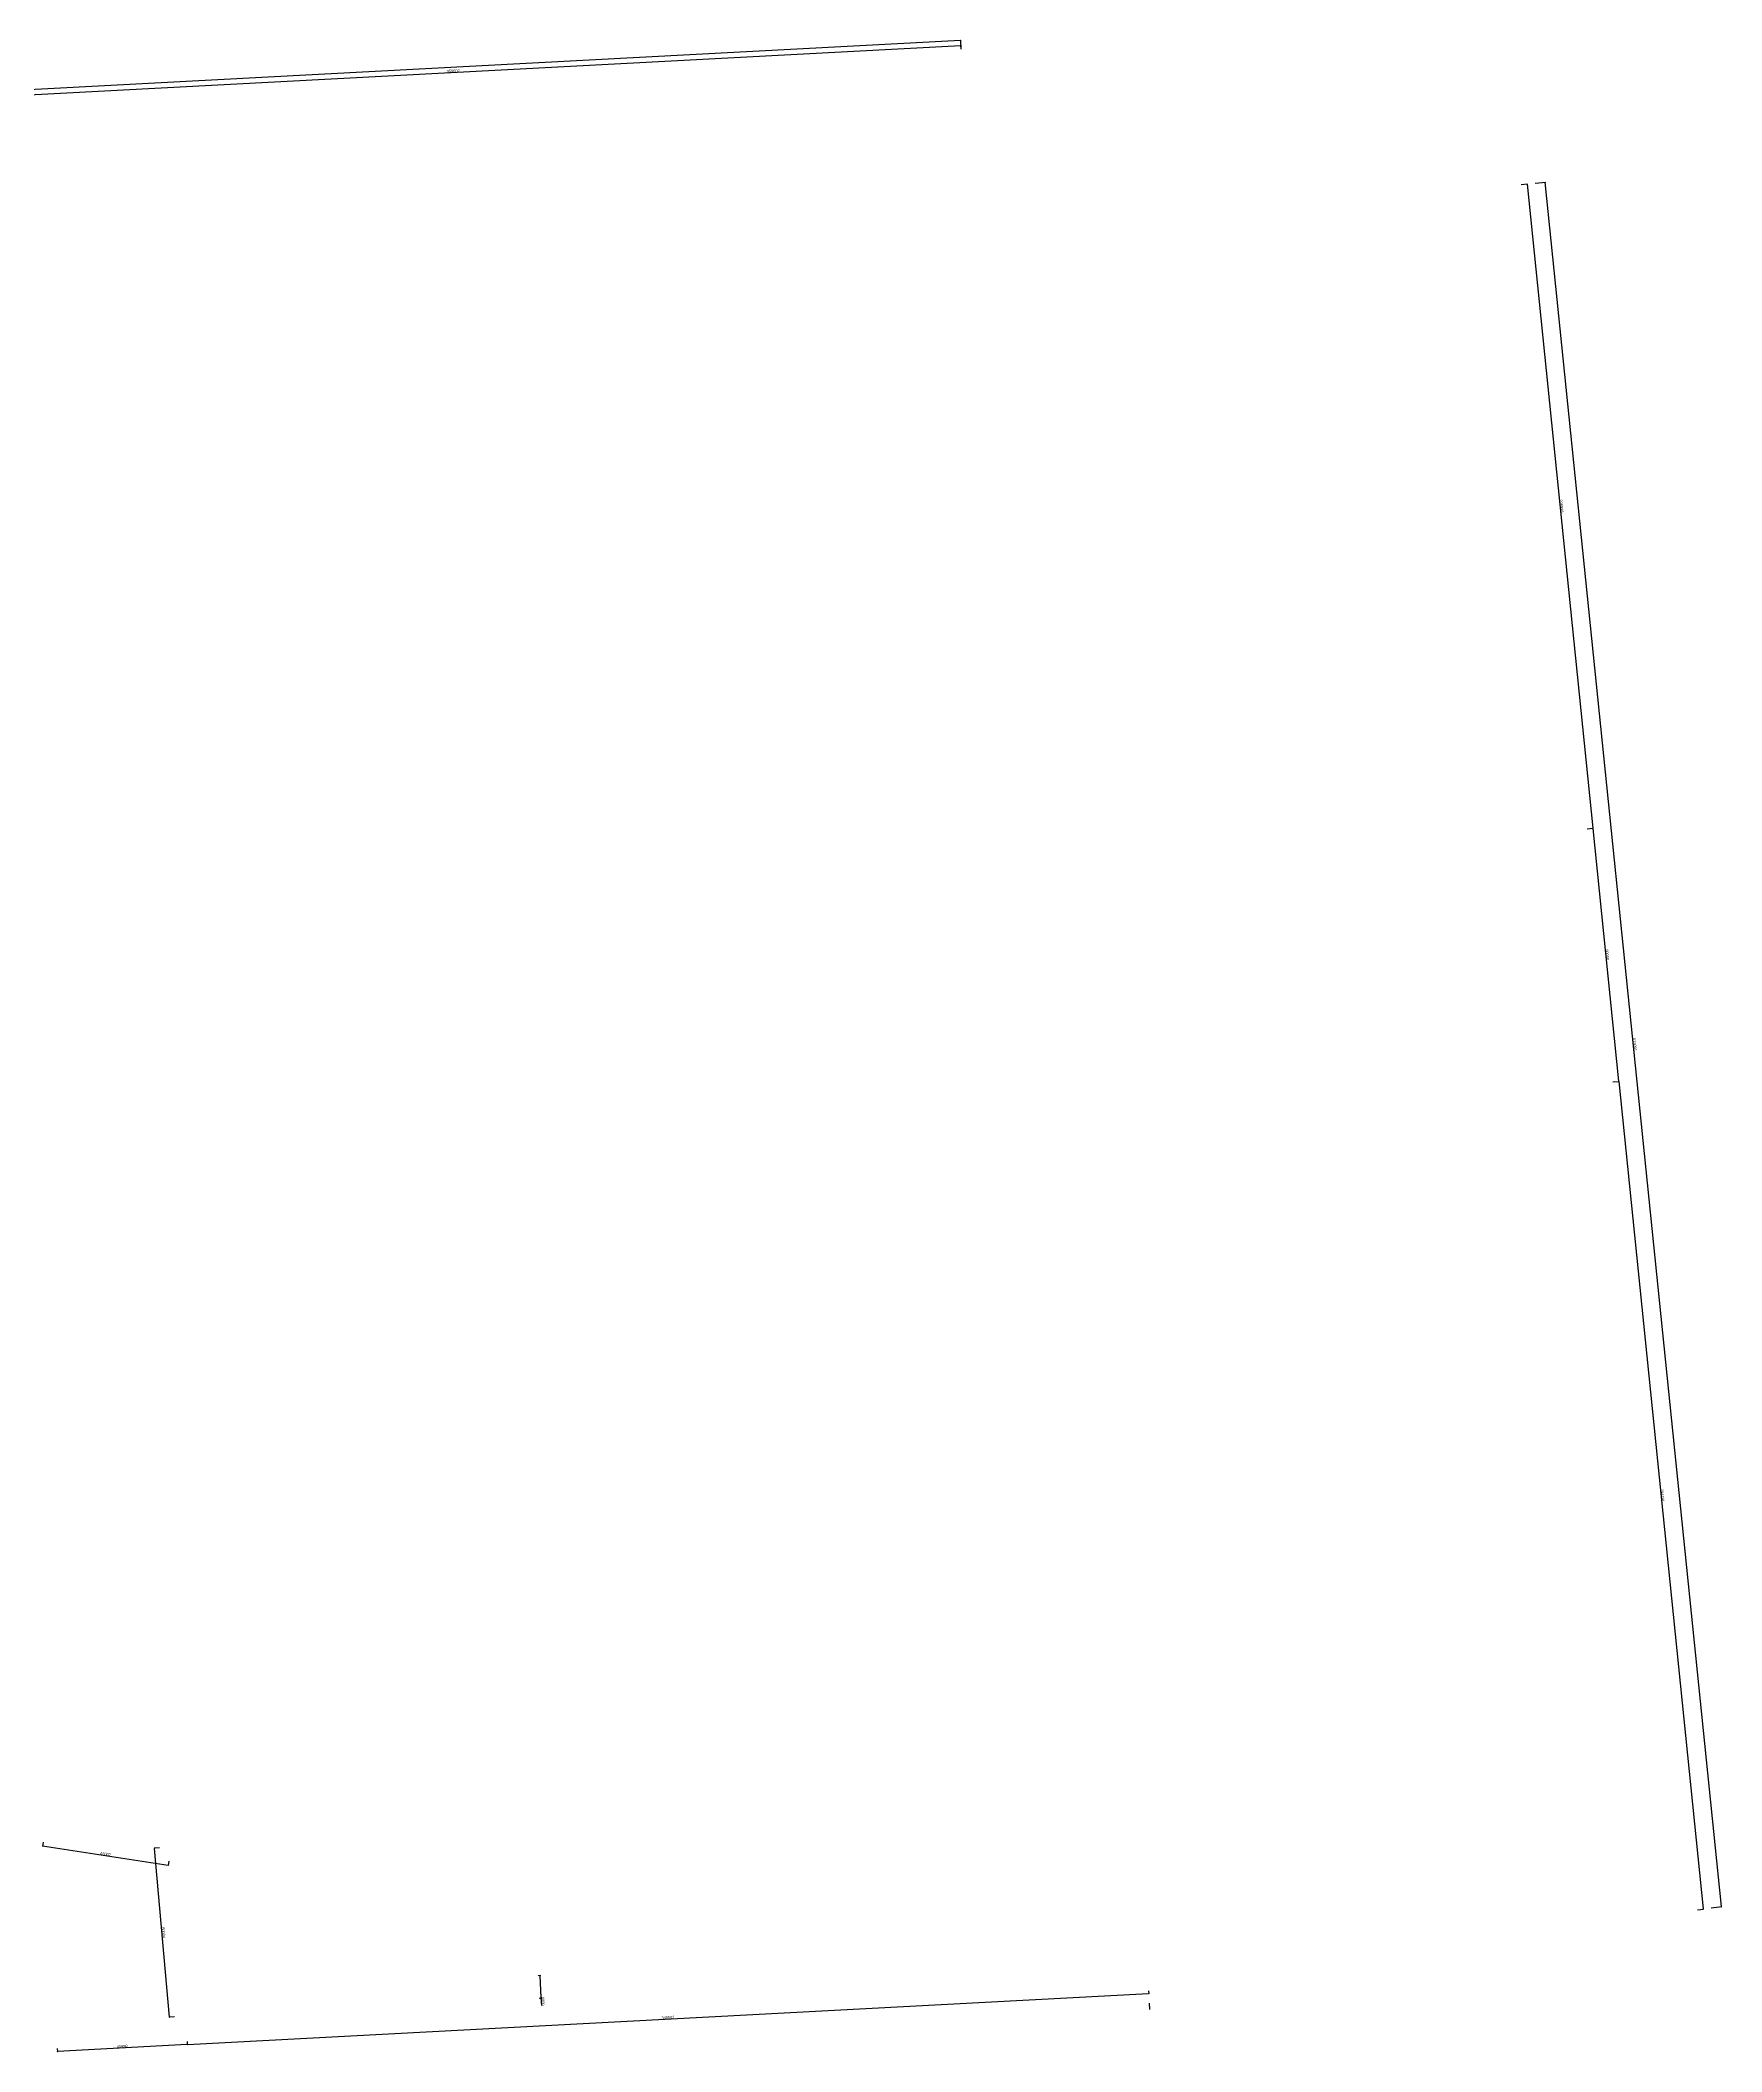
# Model space of a CAD drawing. Extents: x -31423 to 1909503, y -2344077 to 1640342.
# Drawn here: x 1314850 to 1909503, y -2344077 to -1632786 of the extents above; entities that cross this region are included whole.
import ezdxf

# ---------------------------------------------------------------- set-up
doc = ezdxf.new("R2010")
doc.units = 0
for name, color, linetype in [('Level 1', 7, 'Continuous'), ('Level 13', 7, 'Continuous'), ('Level 35', 7, 'Continuous')]:
    doc.layers.add(name, color=color, linetype=linetype)

# ---------------------------------------------------------------- blocks, each defined once
blk = doc.blocks.new('_DOT')
at = {"layer": 'Level 1'}
blk.add_line((-5, 0), (-10, 0), dxfattribs=at)
for start, end in [(0, 180), (180, 0)]:
    blk.add_arc((0, 0), 2.5, start, end, dxfattribs=at)

msp = doc.modelspace()

# ---------------------------------------------------------------- linework, layer by layer
at = {"layer": 'Level 13'}
for p, q in [((1315837, -2269912), (1315602, -2271446)), ((1315674, -2271305), (1360060, -2278100)), ((1356994, -2271942), (1355134, -2272108)), ((1360607, -2331812), (1355288, -2272145)), ((1360321, -2276722), (1360087, -2278256)), ((1366877, -2341493), (1706802, -2323497)), ((1706799, -2322486), (1706860, -2323644)), ((1362323, -2331709), (1360462, -2331875)), ((1366774, -2340488), (1366835, -2341646))]:
    msp.add_line(p, q, dxfattribs=at)
at = {"layer": 'Level 35'}
for p, q in [((1640310, -1632938), (572505, -1689453)), ((1281403, -1653699), (1640403, -1634699)), ((1640520, -1635961), (1640352, -1632786)), ((1640520, -1635961), (1640445, -1634546)), ((1838610, -1683811), (1840792, -1683588)), ((1840648, -1683653), (1863898, -1911368)), ((1843482, -1683313), (1847239, -1682930)), ((1909349, -2292726), (1847095, -1682995)), ((1861870, -1911626), (1864052, -1911403)), ((1861870, -1911626), (1864052, -1911403)), ((1863908, -1911468), (1873039, -2000903)), ((1871011, -2001160), (1873194, -2000937)), ((1871011, -2001160), (1873194, -2000937)), ((1873049, -2001002), (1902921, -2293573)), ((1900893, -2293830), (1903075, -2293607)), ((1905746, -2293144), (1909503, -2292760)), ((1490913, -2317084), (1491762, -2317039)), ((1492033, -2324986), (1491615, -2317097)), ((1491336, -2325072), (1492185, -2325028)), ((1492178, -2327733), (1492035, -2325035)), ((1707032, -2326885), (1707148, -2329079)), ((1320840, -2342919), (1320901, -2344077)), ((1366777, -2341499), (1320943, -2343924)), ((1366774, -2340488), (1366835, -2341646))]:
    msp.add_line(p, q, dxfattribs=at)

# ---------------------------------------------------------------- block references
at = {"layer": 'Level 13'}
for p, xscale, yscale, rotation in [((1315625, -2271298), 4.999999999999999, 5.000000000000001, 171.29676815397795), ((1355283, -2272095), 4.999999999999999, 5, 95.09469205702494), ((1360109, -2278107), 4.999999999999999, 5.000000000000001, -8.703231846022042), ((1706852, -2323494), 5, 5, 3.0305494478126884), ((1360612, -2331862), 4.999999999999999, 5, -84.90530794297506), ((1366827, -2341496), 5, 5, -176.9694505521873)]:
    msp.add_blockref('_DOT', p, dxfattribs=dict(at, xscale=xscale, yscale=yscale, rotation=rotation))
at = {"layer": 'Level 35'}
for p, xscale, yscale, rotation in [((1640360, -1632935), 4.999999999999999, 5.000000000000003, 3.02960352765065), ((1640453, -1634696), 5.000000000000001, 4.999999999999999, 3.0296035270949333), ((1840643, -1683603), 4.999999999999999, 5.000000000000002, 95.82968098878239), ((1847090, -1682945), 5, 5.000000000000002, 95.8296809887825), ((1863903, -1911418), 4.999999999999999, 5.000000000000002, -84.17031901121763), ((1863903, -1911418), 4.999999999999999, 5.000000000000001, 95.82968098873368), ((1873044, -2000953), 4.999999999999999, 5.000000000000001, -84.17031901126633), ((1873044, -2000953), 5, 5.000000000000001, 95.82968098873364), ((1902926, -2293623), 5, 5.000000000000001, -84.17031901126636), ((1909354, -2292775), 5, 5.000000000000002, -84.1703190112175), ((1491613, -2317047), 4.999999999999999, 4.999999999999999, 93.02960350764218), ((1492035, -2325035), 4.999999999999999, 4.999999999999999, -86.97039649235782), ((1320893, -2343927), 5, 5, -176.97039647265046), ((1366827, -2341496), 5, 5, 3.0296035273495225)]:
    msp.add_blockref('_DOT', p, dxfattribs=dict(at, xscale=xscale, yscale=yscale, rotation=rotation))

# ---------------------------------------------------------------- texts
at = {"layer": 'Level 13'}
for s, rotation, p in [('45002', 351.296768, (1335988, -2274390)), ('60004', 275.094692, (1357803, -2300075)), ('340502', 3.030549, (1534548, -2332591))]:
    msp.add_text(s, height=1000, rotation=rotation, dxfattribs=at).set_placement(p)
at = {"layer": 'Level 35'}
for s, rotation, p in [('359602', 3.029604, (1458611, -1644295)), ('228999', 275.829681, (1852064, -1795219)), ('90000', 275.829681, (1868305, -1954283)), ('613001', 275.829681, (1878023, -1985666)), ('294191', 275.829681, (1887786, -2145093)), ('8000', 273.029604, (1492042, -2324695)), ('45998', 3.029604, (1341949, -2342788))]:
    msp.add_text(s, height=1000, rotation=rotation, dxfattribs=at).set_placement(p)

doc.saveas('drawing.dxf')
